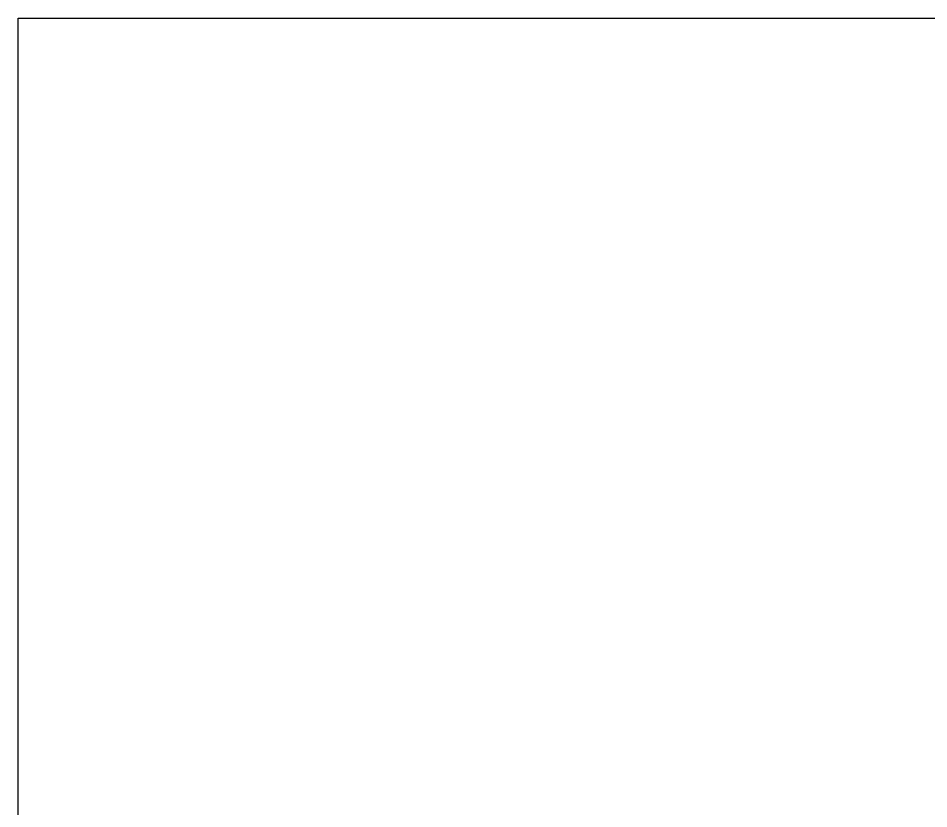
# Paper-space layout 'Layout1' of a CAD drawing. Header units: metres. Extents: x 2269 to 2509, y 667 to 906.
# Drawn here: x 2477.848 to 2479.606, y 691.838 to 693.364 of the extents above; entities that cross this region are included whole.
import ezdxf
from ezdxf.enums import TextEntityAlignment as Align

# ---------------------------------------------------------------- set-up
doc = ezdxf.new("R2010")
doc.units = ezdxf.units.M
doc.header["$LTSCALE"] = 10
doc.header["$MEASUREMENT"] = 0
doc.layers.add('P02 - SELO PADRÃO', color=2, linetype='Continuous')
doc.layers.add('P06 - SELO-PADRÃO', color=6, linetype='Continuous')
doc.styles.add('LEGENDA', font='romans.shx', dxfattribs={"height": 2.2})

# ---------------------------------------------------------------- blocks, each defined once
blk = doc.blocks.new('SELO_PADRAO_BETIM')
for p, q in [((-17.5, 0), (-17.5, 5)), ((-17.5, 5), (0, 5))]:
    blk.add_line(p, q)
at = {"layer": 'P06 - SELO-PADRÃO', "color": 6}
blk.add_lwpolyline([(0, 0), (-17.5, 0), (-17.5, 5), (0, 5)], close=True, dxfattribs=at)
at = {"layer": 'P02 - SELO PADRÃO', "style": 'LEGENDA'}
for tag, p in [('LOGRADOURO_1', (-12.3194, 4.2391)), ('LOGRADOURO_2', (-12.3194, 3.7859)), ('LOGRADOURO_3', (-12.3194, 3.3776)), ('LOGRADOURO_4', (-12.3194, 3.003)), ('LOTE', (-12.3194, 2.143)), ('QUADRA', (-9.9444, 2.143)), ('BAIRRO', (-7.5694, 2.143)), ('MATRICULA', (-12.3194, 1.343)), ('USO', (-9.9444, 1.343)), ('FOLHA', (-3.6944, 1.343))]:
    blk.add_attdef(tag, p, '', height=0.22, dxfattribs=at)
blk.add_attdef('PA/ANO', (-0.2825, 2.5), '', height=0.22, rotation=90, dxfattribs=at)
blk.add_attdef('RESPONSAVEL', text='', height=0.22, dxfattribs=at).set_placement((-6.75, 0.1485), align=Align.CENTER)

psp = doc.layouts.get("Layout1")

# ---------------------------------------------------------------- block references
at = {"layer": 'P02 - SELO PADRÃO'}
psp.add_blockref('SELO_PADRAO_BETIM', (2495.3485, 688.3638), dxfattribs=at)

doc.saveas('drawing.dxf')
